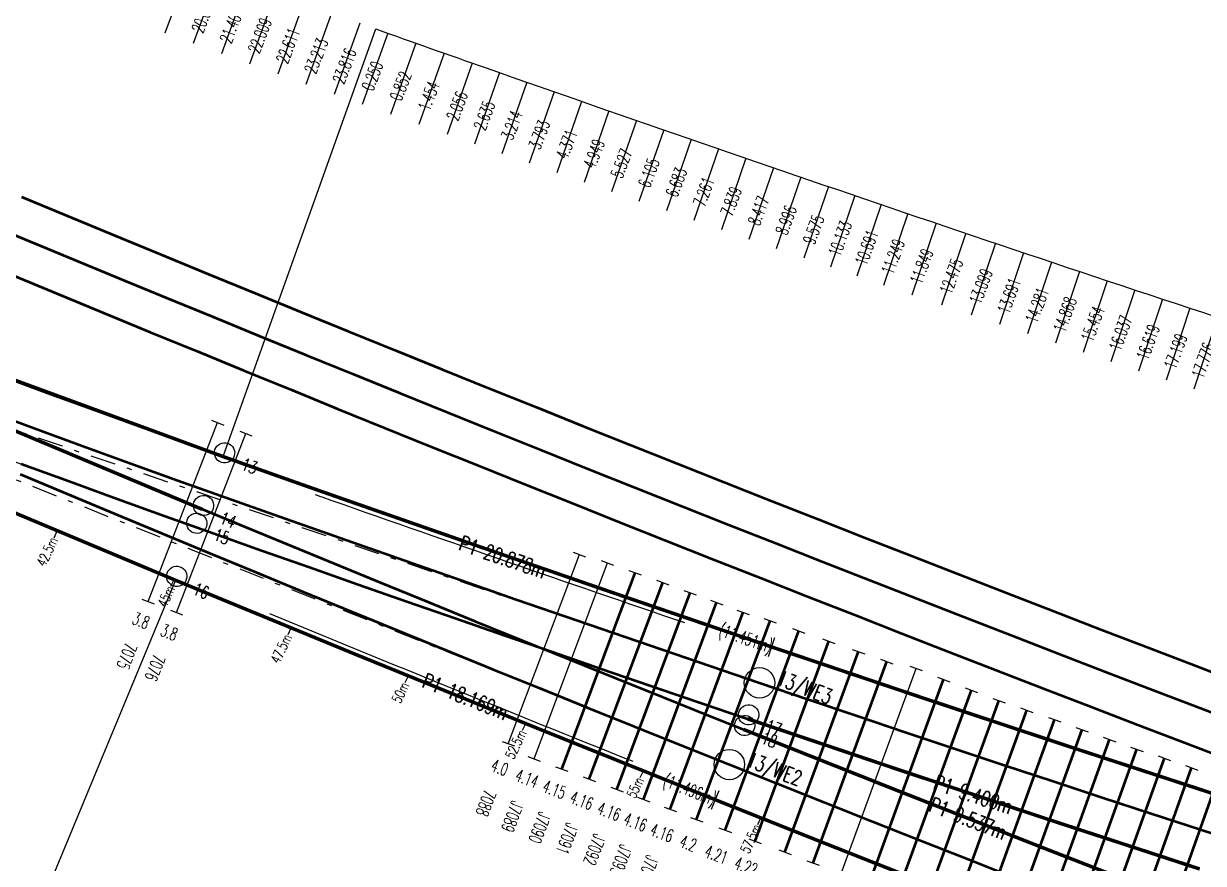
# Model space of a CAD drawing. Header units: millimetres. Extents: x 2688706 to 2690835, y 1254387 to 1255241.
# Drawn here: x 2689191.16 to 2689214.45, y 1254948.65 to 1254965.23 of the extents above; entities that cross this region are included whole.
import ezdxf
from ezdxf.enums import TextEntityAlignment as Align

# ---------------------------------------------------------------- set-up
doc = ezdxf.new("R2010")
doc.units = ezdxf.units.MM
doc.linetypes.add('STRICHLINIE', pattern=[0.75, 0.5, -0.25])
doc.linetypes.add('STRICHPUNKT', pattern=[1, 0.5, -0.25, 0, -0.25])
for name, color, linetype in [('A-GL-0013-_____', 1, 'STRICHPUNKT'), ('A-HS-0013-_____', 1, 'STRICHPUNKT'), ('A-N1-0013-_____', 1, 'STRICHPUNKT'), ('A-SP-0013-_____', 1, 'STRICHPUNKT'), ('BS-TR-B-Gleisstrang-LinieGeometrie', 7, 'Continuous'), ('BS-TR-B-Weiche-PunktGeometrie', 7, 'Continuous'), ('BS-TR-N-Gleisstrang-LinieGeometrie', 7, 'Continuous'), ('E-HS-0013-_____', 1, 'Continuous'), ('E-N1-0013-_____', 1, 'Continuous'), ('L-GL-0013-_____', 2, 'Continuous'), ('L-HS-0013-_____', 4, 'Continuous'), ('L-N1-0013-_____', 3, 'Continuous'), ('L-ST-0013-_____', 7, 'Continuous'), ('S-OF-0013-_____', 7, 'STRICHLINIE'), ('S-ON-0013-_____', 7, 'Continuous'), ('T-DD-0013-_____', 7, 'Continuous'), ('T-MK-0013-_____', 1, 'Continuous'), ('T-SS-0013-_____', 7, 'Continuous'), ('T-ST', 7, 'Continuous'), ('T-WE-0013-_____', 6, 'Continuous')]:
    doc.layers.add(name, color=color, linetype=linetype)
doc.layers.add('L-ST', color=7, linetype='Continuous', plot=False)
doc.layers.add('T-LL-0013-_____', color=2, linetype='Continuous', lineweight=0)
doc.layers.get('S-OF-0013-_____').off()
doc.styles.add('R6', font='simplex.shx', dxfattribs={"width": 0.6})
doc.styles.add('R7', font='simplex.shx', dxfattribs={"width": 0.7})

# ---------------------------------------------------------------- blocks, each defined once
blk = doc.blocks.new('WeiVlpWeiEnd')
at = {"color": 7, "style": 'R7', "width": 0.7}
blk.add_attdef('WEICHENENDE', text='', height=0.3, dxfattribs=at).set_placement((0.3, 0), align=Align.BOTTOM_LEFT)
blk = doc.blocks.new('WeiVlpSchwelleR')
at = {"color": 7}
for p, q in [((-0.4999999999999886, -0.1300000000000048), (-0.4999999999999886, 0.1299999999999719)), ((0.5000000000000153, -0.1300000000000075), (0.5000000000000082, 0.1299999999999692))]:
    blk.add_line(p, q, dxfattribs=at)
at = {"color": 0, "linetype": 'ByBlock', "lineweight": -2}
blk.add_line((0.5000000000000118, -1.201402631621339e-14), (-0.4999999999999868, 4.853087807381139e-15), dxfattribs=at)
at = {"style": 'R6', "width": 0.6}
blk.add_attdef('LAENGE', text='', height=0.25, rotation=90, dxfattribs=at).set_placement((1.229737067022978, 0.007106245459260857, 6e-06), align=Align.MIDDLE)
at = {"style": 'R6', "width": 0.6, "flags": 1}
for tag, p in [('WVP-SKML', (-3, -5.426215032855453e-14, 2e-06)), ('WVP-SKMR', (5, -5.426215032855453e-14, 2e-06))]:
    blk.add_attdef(tag, text='', height=0.25, rotation=180, dxfattribs=at).set_placement(p, align=Align.MIDDLE_CENTER)
for tag, rotation, p in [('VERKLINKS', 180, (-0.8611075787620777, -8.73603956063954e-05, 2e-06)), ('VERKRECHTS', 179.9999999999973, (0.8750000000000082, -5.459328261269093e-14, 2e-06))]:
    blk.add_attdef(tag, text='', height=0.25, rotation=rotation, dxfattribs=at).set_placement(p, align=Align.MIDDLE)
at = {"color": 1, "extrusion": (-1, 1.836970198721029e-16, 1.224646799147353e-16), "style": 'R6', "width": 0.6, "flags": 8}
blk.add_attdef('WVP-ANL', text='', height=0.25, rotation=270, dxfattribs=at).set_placement((1.829950611378862e-14, -6.12323399573665e-17, 0.4999999999999904), align=Align.MIDDLE)
at = {"style": 'R6', "width": 0.6, "flags": 1}
blk.add_attdef('VERSCHIEBUNG', text='', height=0.25, rotation=179.9999999999999, dxfattribs=at).set_placement((1.75503510535756, -5.395683899678261e-14, 2.000000000057511e-06), align=Align.MIDDLE_LEFT)
at = {"color": 1, "extrusion": (1, -1.83697019872103e-16, 3.374459510989179e-32), "style": 'R6', "width": 0.6, "flags": 8}
blk.add_attdef('WVP-ANR', text='', height=0.25, rotation=270, dxfattribs=at).set_placement((-1.90594986648479e-14, -7.137320858570557e-15, 0.5000000000000118), align=Align.MIDDLE)
at = {"style": 'R6', "width": 0.6}
blk.add_attdef('BEZEICHNUNG', text='', height=0.25, rotation=180, dxfattribs=at).set_placement((3.371428571428583, -5.426215032855453e-14, 2.000000000057511e-06), align=Align.MIDDLE_LEFT)
blk = doc.blocks.new('WeiVlpAbstMarkeL')
blk.add_line((0, 0), (-0.1500000000000004, -1.110223024625157e-16))
at = {"style": 'R7', "width": 0.7}
blk.add_attdef('ATTR', text='', height=0.2, dxfattribs=at).set_placement((-0.1500000000000004, -1.110223024625157e-16), align=Align.MIDDLE_RIGHT)
blk = doc.blocks.new('st_Norm_a')
at = {"color": 0, "linetype": 'ByBlock', "lineweight": -2}
blk.add_circle((0, 0, 1), 0.2, dxfattribs=at)
at = {"layer": 'T-ST', "color": 0, "linetype": 'ByBlock', "lineweight": -2, "style": 'R7', "width": 0.7}
blk.add_attdef('WVP-STNR', text='', height=0.25, dxfattribs=at).set_placement((0.55, 0), align=Align.MIDDLE)
blk = doc.blocks.new('st_KlaM_a')
at = {"layer": 'L-ST', "color": 0, "linetype": 'ByBlock', "lineweight": -2}
blk.add_line((0, -0.1999999999999993), (0, 0.1999999999999993), dxfattribs=at)
blk = doc.blocks.new('Weiche-13')
at = {"layer": 'A-GL-0013-_____', "flags": 128}
for points in [[(345.43637, 10.70093, 0.006928306320745876), (364.76497, 11.79032)], [(345.46424, 8.97558, 0.005070943464862555), (363.71917, 8.97565)]]:
    blk.add_lwpolyline(points, format="xyb", dxfattribs=at)
at = {"layer": 'A-HS-0013-_____', "flags": 128}
blk.add_lwpolyline([(289.03419, 11.31991, 0.01569239623404082), (345.46424, 8.97558)], format="xyb", dxfattribs=at)
at = {"layer": 'A-N1-0013-_____', "flags": 128}
blk.add_lwpolyline([(289.03419, 11.31991, 0.02628544569023457), (336.30556, 10.35925, 0.00253812767250049), (345.43637, 10.70093)], format="xyb", dxfattribs=at)
at = {"layer": 'A-SP-0013-_____', "flags": 128}
blk.add_lwpolyline([(345.46424, 8.97558), (312.64567, 9.30642), (345.43637, 10.70093)], dxfattribs=at)
at = {"layer": 'E-HS-0013-_____', "flags": 128}
blk.add_lwpolyline([(335.9208898733758, 8.472805333406313, 0.002150155699914495), (343.6659607463622, 8.345560452818063, 0.002150155699914495)], format="xyb", dxfattribs=at)
at = {"layer": 'E-N1-0013-_____', "flags": 128}
blk.add_lwpolyline([(335.9112739985115, 10.99702734046929, 0.000207813080530948), (336.2846080533947, 11.00891223218952, 0.002042152628922738), (343.6261039451143, 11.27634304711546, 0.002042152628922738)], format="xyb", dxfattribs=at)
at = {"layer": 'L-GL-0013-_____', "lineweight": 70, "const_width": 0.07, "flags": 128}
for points in [[(345.4681946421023, 9.95160550943865, 0.003363107562984595), (354.8645508310054, 10.41401390278185, 0.003363107562984595)], [(345.4718433438196, 9.72554145845163, 0.002653654230962587), (355.0168605674243, 9.679432277022933, 0.002653654230962587)]]:
    blk.add_lwpolyline(points, format="xyb", dxfattribs=at)
at = {"layer": 'L-HS-0013-_____', "lineweight": 70, "const_width": 0.07, "flags": 128}
for points in [[(309.7832326455003, 10.79622388832705, 0.006721260621088605), (333.942501316781, 9.916362122356329, 0.006721260621088605)], [(309.7299731542831, 9.29701573172492, 0.006728124636994857), (333.9542853216582, 8.41569720522486, 0.006728124636994857)], [(333.9542853216582, 8.41569720522486, 0.00319290526771504), (345.4566366994035, 8.225618541110293, 0.001852025061082576), (352.1293230268037, 8.182686421978419, 0.001852025061082576)]]:
    blk.add_lwpolyline(points, format="xyb", dxfattribs=at)
at = {"layer": 'L-HS-0013-_____', "flags": 128}
blk.add_lwpolyline([(333.942501316781, 9.916362122356329, 0.003205737581653949), (345.4718433005952, 9.72554145888978, 0.01569239623404076)], format="xyb", dxfattribs=at)
at = {"layer": 'L-N1-0013-_____', "lineweight": 70, "const_width": 0.07, "flags": 128}
for points in [[(333.9529708511717, 11.03981010943627, 0.001296294700952544), (336.281384676994, 11.10886026791098, 0.002538127672500584), (345.4045200684399, 11.45025341606254, 0.00337709614839904), (354.819733251592, 11.91385366516788, 0.00337709614839904)], [(309.7932558440085, 11.03589657481988, 0.01344690372778777), (333.9529708511717, 11.03981010943627, 0.01344690372778777)]]:
    blk.add_lwpolyline(points, format="xyb", dxfattribs=at)
at = {"layer": 'L-N1-0013-_____', "flags": 128}
for points in [[(333.9447027337936, 9.539039903470805, 0.00132339526854286), (336.3297353230061, 9.609639732089022, 0.002538127672500587), (345.4682199315598, 9.951606583937519, 0.002538127672500587)], [(309.7330025665668, 9.536971954852683, 0.01343098722672101), (333.9447027337936, 9.539039903470805, 0.01343098722672101)]]:
    blk.add_lwpolyline(points, format="xyb", dxfattribs=at)
at = {"layer": 'T-MK-0013-_____'}
for p, q in [((351.2518866703365, 20.72717834026404), (351.3290995697536, 19.22916693571345)), ((346.6400482596243, 20.50496154480347), (346.707219020817, 19.00646626992244)), ((347.2237782265005, 20.53137559009424), (347.2922200419868, 19.03293783099547)), ((347.8055082947184, 20.5581927757524), (347.8752168097795, 19.05981341026182)), ((348.384745008394, 20.5853847033653), (348.4557147938261, 19.08706454747213)), ((348.9624722378798, 20.61299254995533), (349.034700006827, 19.11473250931054)), ((349.5377056467611, 20.64096428497289), (349.6111859690045, 19.14276515193249)), ((350.1109372480021, 20.66931823964457), (350.1856657646664, 19.17118084648027)), ((350.6826589587636, 20.69807440444522), (350.758632382108, 19.19999962695736)), ((340.8699818091965, 20.26756483689709), (340.9266848817686, 18.76863696619721)), ((341.4417854598935, 20.28937969490769), (341.4994520583668, 18.7904885836456)), ((342.0135749694358, 20.31156211401268), (342.0722050699816, 18.81270838155244)), ((342.5863393192691, 20.3341514173324), (342.6459345645561, 18.83533574930007)), ((343.1590890043487, 20.35710953611815), (343.2196493696657, 18.8583325539915)), ((343.7110512861862, 20.37958396108124), (343.7725417434227, 18.88084484980508)), ((344.2629995145657, 20.40240091572556), (344.3254200400408, 18.90370025248443)), ((344.8149334769048, 20.4255603912632), (344.8782840465793, 18.9268987532268)), ((345.4079737765956, 20.45083826173807), (345.4724617329805, 18.95222513505016)), ((346.0247956515578, 20.47765812250427), (346.0906267188622, 18.97910339524951)), ((333.9529708511717, 11.03981010943627), (333.7097233523867, 20.02874326806023)), ((333.9546278211125, 20.03543876582565), (333.996038542619, 18.53601049073401)), ((334.5443421917973, 20.05212072584138), (334.5877621262776, 18.55274928777484)), ((335.1340336790205, 20.06959289453307), (335.1794627485085, 18.57028098580778)), ((335.7237012239143, 20.08785524052736), (335.771139346836, 18.58860555335259)), ((336.2930929366837, 20.10621455220496), (336.3420836573486, 18.60701479590537)), ((336.8659907015943, 20.12512030804259), (336.9159467918132, 18.62595240915667)), ((337.4388761738745, 20.14439496602716), (337.4897976129337, 18.64525954617872)), ((338.0107597090374, 20.1640042734722), (338.0626448086082, 18.6649018965671)), ((338.5826305209184, 20.18398119382276), (338.6354792595615, 18.68491247931237)), ((339.1544883731926, 20.20432571882391), (339.2083007290701, 18.70529128614569)), ((339.7263330295401, 20.22503784006805), (339.781108980416, 18.7260383086453)), ((340.2981642536444, 20.24611754899634), (340.3539037768845, 18.74715353823792)), ((329.8293749231829, 19.94072204586692), (329.8567305073781, 18.44097150927313)), ((330.4194869155267, 19.95188143531876), (330.4488530668307, 18.45216891981534)), ((331.009583417108, 19.9638319291576), (331.0409600827423, 18.46416013011166)), ((331.5996633673714, 19.97657350590548), (331.6330504909441, 18.47694511861097)), ((332.1897257057933, 19.99010614266243), (332.2251232272991, 18.49052386233526)), ((332.7797693718796, 20.00442981510687), (332.8171772277003, 18.50489633688009)), ((333.3697933051719, 20.01954449749561), (333.4092114280758, 18.52006251641456)), ((333.9542853216582, 8.41569720522486), (333.7771612728863, 0.685577709216318))]:
    blk.add_line(p, q, dxfattribs=at)
at = {"layer": 'T-MK-0013-_____', "flags": 128}
blk.add_lwpolyline([(333.7097233523867, 20.02874326806023, 0.001296294700952676), (335.991531457464, 20.09641131294001, 0.002538127672500595), (345.0226507880666, 20.43436519901479, 0.003287537018841683), (354.07045265277, 20.87824778450848, 0.003287537018841683)], format="xyb", dxfattribs=at)
at = {"layer": 'L-ST-0013-_____', "color": 7}
for p, rotation in [((345.4045200684399, 11.45025341606254), 2.431952713425971), ((345.4566366994035, 8.225618541110293), 359.4191373699931)]:
    blk.add_blockref('st_KlaM_a', p, dxfattribs=dict(at, rotation=rotation))
for p, rotation, values in [((333.9529708511717, 11.03981010943619), 1.55008990917582, {'WVP-STNR': '13'}), ((333.942501316781, 9.916362122356304), 358.6844422529994, {'WVP-STNR': '14'}), ((345.4682199315598, 9.951606583937519), 2.433885359763592, {'WVP-STNR': '17'}), ((345.4718433005952, 9.72554145888978), 359.4191406708564, {'WVP-STNR': '18'}), ((333.9447027337936, 9.539039903470723), 1.543878927248949, {'WVP-STNR': '15'}), ((333.9542853216581, 8.41569720522466), 358.6873831726203, {'WVP-STNR': '16'})]:
    blk.add_blockref('st_Norm_a', p, dxfattribs=dict(at, rotation=rotation)).add_auto_attribs(values)
at = {"layer": 'S-OF-0013-_____'}
ref = blk.add_blockref('WeiVlpSchwelleR', (339.4896345775044, 9.761781601334633), dxfattribs=dict(at, xscale=4, rotation=270.4938540963006))
ref.add_attrib('WVP-SKML', '5.527', dxfattribs={"layer": 'T-MK-0013-_____', "height": 0.25, "rotation": 90.49385409630055, "style": 'R6', "width": 0.6}).set_placement((339.1867757867191, 19.30490505921697), align=Align.MIDDLE_CENTER)
ref = blk.add_blockref('WeiVlpSchwelleR', (340.0684060592436, 9.767478656322055), dxfattribs=dict(at, xscale=4, rotation=270.5335331779993))
ref.add_attrib('WVP-SKML', '6.105', dxfattribs={"layer": 'T-MK-0013-_____', "height": 0.25, "rotation": 90.53353317799933, "style": 'R6', "width": 0.6}).set_placement((339.7591986000657, 19.3256381212144), align=Align.MIDDLE_CENTER)
ref = blk.add_blockref('WeiVlpSchwelleR', (340.6471737648134, 9.773548054793991), dxfattribs=dict(at, xscale=4, rotation=270.5727767627672))
ref.add_attrib('WVP-SKML', '6.683', dxfattribs={"layer": 'T-MK-0013-_____', "height": 0.25, "rotation": 90.5727767627672, "style": 'R6', "width": 0.6}).set_placement((340.3316079675885, 19.34673914254129), align=Align.MIDDLE_CENTER)
ref = blk.add_blockref('WeiVlpSchwelleR', (330.5883063295478, 9.730411533674669), dxfattribs=dict(at, xscale=3.6, rotation=269.663858087104))
ref.add_attrib('WVP-SKML', '20.804', dxfattribs={"layer": 'T-MK-0013-_____', "height": 0.25, "rotation": 89.66385808710395, "style": 'R6', "width": 0.6}).set_placement((330.4371066063091, 19.05205392601671), align=Align.MIDDLE_CENTER)
ref = blk.add_blockref('WeiVlpSchwelleR', (331.1917000529832, 9.728550011670393), dxfattribs=dict(at, xscale=3.6, rotation=269.7249273146876))
ref.add_attrib('WVP-SKML', '21.407', dxfattribs={"layer": 'T-MK-0013-_____', "height": 0.25, "rotation": 89.72492731468762, "style": 'R6', "width": 0.6}).set_placement((331.0284094164886, 19.06402884973004), align=Align.MIDDLE_CENTER)
ref = blk.add_blockref('WeiVlpSchwelleR', (331.795090607864, 9.727295117111737), dxfattribs=dict(at, xscale=3.6, rotation=269.7852922757406))
ref.add_attrib('WVP-SKML', '22.009', dxfattribs={"layer": 'T-MK-0013-_____', "height": 0.25, "rotation": 89.78529227574056, "style": 'R6', "width": 0.6}).set_placement((331.619695641515, 19.07679647352877), align=Align.MIDDLE_CENTER)
ref = blk.add_blockref('WeiVlpSchwelleR', (332.3984773167799, 9.72664684181197), dxfattribs=dict(at, xscale=3.6, rotation=269.8449661681678))
ref.add_attrib('WVP-SKML', '22.611', dxfattribs={"layer": 'T-MK-0013-_____', "height": 0.25, "rotation": 89.84496616816787, "style": 'R6', "width": 0.6}).set_placement((332.2109642186967, 19.09035677446613), align=Align.MIDDLE_CENTER)
ref = blk.add_blockref('WeiVlpSchwelleR', (333.0018595023314, 9.726605176767464), dxfattribs=dict(at, xscale=3.6, rotation=269.903962252436))
ref.add_attrib('WVP-SKML', '23.213', dxfattribs={"layer": 'T-MK-0013-_____', "height": 0.25, "rotation": 89.90396225243593, "style": 'R6', "width": 0.6}).set_placement((332.802214085372, 19.10470972817081), align=Align.MIDDLE_CENTER)
ref = blk.add_blockref('WeiVlpSchwelleR', (334.8068534156346, 9.730091020694829), dxfattribs=dict(at, xscale=3.8, rotation=270.0952389009323))
ref.add_attrib('WVP-SKML', '0.852', dxfattribs={"layer": 'T-MK-0013-_____', "height": 0.25, "rotation": 90.0952389009323, "style": 'R6', "width": 0.6}).set_placement((334.5703941524855, 19.15249786300146), align=Align.MIDDLE_CENTER)
ref = blk.add_blockref('WeiVlpSchwelleR', (335.410150626505, 9.732464653958147), dxfattribs=dict(at, xscale=3.8, rotation=270.1604599919303))
ref.add_attrib('WVP-SKML', '1.454', dxfattribs={"layer": 'T-MK-0013-_____', "height": 0.25, "rotation": 90.16045999193027, "style": 'R6', "width": 0.6}).set_placement((335.1612911207133, 19.1700057492979), align=Align.MIDDLE_CENTER)
ref = blk.add_blockref('WeiVlpSchwelleR', (336.0134399467491, 9.735444577357839), dxfattribs=dict(at, xscale=3.8, rotation=270.2248647583949))
ref.add_attrib('WVP-SKML', '2.056', dxfattribs={"layer": 'T-MK-0013-_____', "height": 0.25, "rotation": 90.2248647583949, "style": 'R6', "width": 0.6}).set_placement((335.7521640976673, 19.1883054282225), align=Align.MIDDLE_CENTER)
ref = blk.add_blockref('WeiVlpSchwelleR', (336.5932297429788, 9.738878846822047), dxfattribs=dict(at, xscale=3.8, rotation=270.267664241717))
ref.add_attrib('WVP-SKML', '2.635', dxfattribs={"layer": 'T-MK-0013-_____', "height": 0.25, "rotation": 90.26766424171699, "style": 'R6', "width": 0.6}).set_placement((336.3224873690826, 19.20669469842521), align=Align.MIDDLE_CENTER)
ref = blk.add_blockref('WeiVlpSchwelleR', (337.1730161438639, 9.742719532973297), dxfattribs=dict(at, xscale=3.8, rotation=270.3099690655674))
ref.add_attrib('WVP-SKML', '3.214', dxfattribs={"layer": 'T-MK-0013-_____', "height": 0.25, "rotation": 90.30996906556744, "style": 'R6', "width": 0.6}).set_placement((336.8959643557257, 19.22561956871104), align=Align.MIDDLE_CENTER)
ref = blk.add_blockref('WeiVlpSchwelleR', (337.7527999579589, 9.746933860104377), dxfattribs=dict(at, xscale=4, rotation=270.3517578948287))
ref.add_attrib('WVP-SKML', '3.793', dxfattribs={"layer": 'T-MK-0013-_____', "height": 0.25, "rotation": 90.35175789482868, "style": 'R6', "width": 0.6}).set_placement((337.46942903731, 19.2449137141181), align=Align.MIDDLE_CENTER)
ref = blk.add_blockref('WeiVlpSchwelleR', (338.3320812436943, 9.75150453104618), dxfattribs=dict(at, xscale=4, rotation=270.4131335643489))
ref.add_attrib('WVP-SKML', '4.371', dxfattribs={"layer": 'T-MK-0013-_____', "height": 0.25, "rotation": 90.41313356434885, "style": 'R6', "width": 0.6}).set_placement((338.0418907687799, 19.26454284732914), align=Align.MIDDLE_CENTER)
ref = blk.add_blockref('WeiVlpSchwelleR', (338.9108595591399, 9.756456892178448), dxfattribs=dict(at, xscale=4, rotation=270.4537256959882))
ref.add_attrib('WVP-SKML', '4.949', dxfattribs={"layer": 'T-MK-0013-_____', "height": 0.25, "rotation": 90.45372569598817, "style": 'R6', "width": 0.6}).set_placement((338.6143397641043, 19.28453996511652), align=Align.MIDDLE_CENTER)
at = {"layer": 'S-ON-0013-_____', "color": 6, "lineweight": 50}
for p, xscale, rotation in [((354.0557327147561, 9.924064808506103), 4.6, 271.5502410691645), ((354.6248688568121, 9.929669664212446), 4.58, 271.5916561790293), ((352.3360993572274, 9.919418072005339), 4.48, 271.4251204970606), ((352.9122400749997, 9.883946035435386), 4.58, 271.4669732401039), ((353.4848636439807, 9.908822338395073), 4.6, 271.5086801051422)]:
    blk.add_blockref('WeiVlpSchwelleR', p, dxfattribs=dict(at, xscale=xscale, rotation=rotation))
ref = blk.add_blockref('WeiVlpSchwelleR', (349.4332555202432, 9.847556094523524), dxfattribs=dict(at, xscale=4.470000000000001, rotation=271.2137775270115))
ref.add_attrib('WVP-SKML', '15.454', dxfattribs={"layer": 'T-MK-0013-_____', "height": 0.25, "rotation": 91.21377752701147, "style": 'R6', "width": 0.6}).set_placement((349.0058088992481, 19.71403652556845), align=Align.MIDDLE_CENTER)
ref = blk.add_blockref('WeiVlpSchwelleR', (350.0177776003113, 9.855156665948558), dxfattribs=dict(at, xscale=4.459999999999998, rotation=271.2563233823523))
ref.add_attrib('WVP-SKML', '16.037', dxfattribs={"layer": 'T-MK-0013-_____', "height": 0.25, "rotation": 91.25632338235222, "style": 'R6', "width": 0.6}).set_placement((349.5817938401071, 19.74204480514865), align=Align.MIDDLE_CENTER)
ref = blk.add_blockref('WeiVlpSchwelleR', (350.6000712595553, 9.873143456243117), dxfattribs=dict(at, xscale=4.47, rotation=271.2987233254179))
ref.add_attrib('WVP-SKML', '16.619', dxfattribs={"layer": 'T-MK-0013-_____', "height": 0.25, "rotation": 91.29872332541782, "style": 'R6', "width": 0.6}).set_placement((350.1557743580007, 19.77043580374599), align=Align.MIDDLE_CENTER)
ref = blk.add_blockref('WeiVlpSchwelleR', (351.1808480459196, 9.891525954117002), dxfattribs=dict(at, xscale=4.48, rotation=271.3410137315604))
ref.add_attrib('WVP-SKML', '17.199', dxfattribs={"layer": 'T-MK-0013-_____', "height": 0.25, "rotation": 91.34101373156037, "style": 'R6', "width": 0.6}).set_placement((350.7282430127702, 19.7992295379525), align=Align.MIDDLE_CENTER)
ref = blk.add_blockref('WeiVlpSchwelleR', (351.7592286583802, 9.905278137387103), dxfattribs=dict(at, xscale=4.48, rotation=271.3831218677893))
ref.add_attrib('WVP-SKML', '17.776', dxfattribs={"layer": 'T-MK-0013-_____', "height": 0.25, "rotation": 91.38312186778927, "style": 'R6', "width": 0.6}).set_placement((351.2982144099867, 19.82837149753369), align=Align.MIDDLE_CENTER)
ref = blk.add_blockref('WeiVlpSchwelleR', (344.1029872336439, 9.797509458837506), dxfattribs=dict(at, xscale=4.16, rotation=270.8360936644493))
ref.add_attrib('BEZEICHNUNG', 'J7093', dxfattribs={"layer": 'T-SS-0013-_____', "height": 0.25, "rotation": 270.8360936644493, "style": 'R6', "width": 0.6}).set_placement((344.1475998919639, 6.740512731751002), align=Align.MIDDLE_LEFT)
ref.add_attrib('LAENGE', '4.16', dxfattribs={"layer": 'T-SS-0013-_____', "height": 0.25, "rotation": 0.836093664449232, "style": 'R6', "oblique": 359.9999999999999, "width": 0.6}).set_placement((344.1465134623031, 7.240561138468705), align=Align.MIDDLE)
ref.add_attrib('WVP-SKML', '10.133', dxfattribs={"layer": 'T-MK-0013-_____', "height": 0.25, "rotation": 90.83609366444925, "style": 'R6', "width": 0.6}).set_placement((343.7479455605281, 19.48034049431554), align=Align.MIDDLE_CENTER)
ref = blk.add_blockref('WeiVlpSchwelleR', (344.6622501278532, 9.805862621650386), dxfattribs=dict(at, xscale=4.16, rotation=270.8902682392388))
ref.add_attrib('BEZEICHNUNG', 'J7094', dxfattribs={"layer": 'T-SS-0013-_____', "height": 0.25, "rotation": 270.8902682392388, "style": 'R6', "width": 0.6}).set_placement((344.7099818228276, 6.734198987332022), align=Align.MIDDLE_LEFT)
ref.add_attrib('LAENGE', '4.16', dxfattribs={"layer": 'T-SS-0013-_____', "height": 0.25, "rotation": 0.8902682392387888, "style": 'R6', "oblique": 359.9999999999999, "width": 0.6}).set_placement((344.7084685441856, 7.234247021196775), align=Align.MIDDLE)
ref.add_attrib('WVP-SKML', '10.691', dxfattribs={"layer": 'T-MK-0013-_____', "height": 0.25, "rotation": 90.8902682392388, "style": 'R6', "width": 0.6}).set_placement((344.3004518298508, 19.50318051778088), align=Align.MIDDLE_CENTER)
ref = blk.add_blockref('WeiVlpSchwelleR', (345.2208397097397, 9.824567240694037), dxfattribs=dict(at, xscale=4.2, rotation=270.9259562166191))
ref.add_attrib('LAENGE', '4.2', dxfattribs={"layer": 'T-SS-0013-_____', "height": 0.25, "rotation": 0.9259562166190426, "style": 'R6', "width": 0.6}).set_placement((345.2688017750771, 7.228273999310269), align=Align.MIDDLE)
ref.add_attrib('WVP-SKML', '11.249', dxfattribs={"layer": 'T-MK-0013-_____', "height": 0.25, "rotation": 90.92595621661907, "style": 'R6', "width": 0.6}).set_placement((344.8529438187095, 19.52636340844136), align=Align.MIDDLE_CENTER)
ref = blk.add_blockref('WeiVlpSchwelleR', (345.8211072925446, 9.839346574340166), dxfattribs=dict(at, xscale=4.21, rotation=270.9342081985524))
ref.add_attrib('LAENGE', '4.21', dxfattribs={"layer": 'T-SS-0013-_____', "height": 0.25, "rotation": 0.9342081985524195, "style": 'R6', "oblique": 359.9999999999999, "width": 0.6}).set_placement((345.8698290057349, 7.222236662168476), align=Align.MIDDLE)
ref.add_attrib('WVP-SKML', '11.849', dxfattribs={"layer": 'T-MK-0013-_____', "height": 0.25, "rotation": 90.93420819855244, "style": 'R6', "width": 0.6}).set_placement((345.4466665504266, 19.55167038572532), align=Align.MIDDLE_CENTER)
ref = blk.add_blockref('WeiVlpSchwelleR', (346.4479355397593, 9.854981571337474), dxfattribs=dict(at, xscale=4.22, rotation=270.995941691949))
ref.add_attrib('LAENGE', '4.22', dxfattribs={"layer": 'T-SS-0013-_____', "height": 0.25, "rotation": 0.9959416919490205, "style": 'R6', "oblique": 359.9999999999999, "width": 0.6}).set_placement((346.4999005048637, 7.216385908160056), align=Align.MIDDLE)
ref.add_attrib('WVP-SKML', '12.475', dxfattribs={"layer": 'T-MK-0013-_____', "height": 0.25, "rotation": 90.99594169194904, "style": 'R6', "width": 0.6}).set_placement((346.0642942919404, 19.57852528615141), align=Align.MIDDLE_CENTER)
ref = blk.add_blockref('WeiVlpSchwelleR', (347.0727457540956, 9.871096019914187), dxfattribs=dict(at, xscale=4.23, rotation=271.0419424634376))
ref.add_attrib('WVP-SKML', '13.099', dxfattribs={"layer": 'T-MK-0013-_____', "height": 0.25, "rotation": 91.0419424634376, "style": 'R6', "width": 0.6}).set_placement((346.6803507163399, 19.60586437987485), align=Align.MIDDLE_CENTER)
ref = blk.add_blockref('WeiVlpSchwelleR', (347.6656398039418, 9.882103034972255), dxfattribs=dict(at, xscale=4.25, rotation=271.0851761825535))
ref.add_attrib('WVP-SKML', '13.691', dxfattribs={"layer": 'T-MK-0013-_____', "height": 0.25, "rotation": 91.0851761825535, "style": 'R6', "width": 0.6}).set_placement((347.2648433157922, 19.63231293463498), align=Align.MIDDLE_CENTER)
at = {"layer": 'S-ON-0013-_____'}
ref = blk.add_blockref('WeiVlpSchwelleR', (348.2566242399761, 9.888518664936782), dxfattribs=dict(at, xscale=4.4, rotation=271.1282094090185))
ref.add_attrib('WVP-SKML', '14.281', dxfattribs={"layer": 'T-MK-0013-_____', "height": 0.25, "rotation": 91.12820940901851, "style": 'R6', "width": 0.6}).set_placement((347.8473334037551, 19.65916515645805), align=Align.MIDDLE_CENTER)
at = {"layer": 'S-ON-0013-_____', "color": 6, "lineweight": 50}
ref = blk.add_blockref('WeiVlpSchwelleR', (348.8462320003435, 9.840338550236424), dxfattribs=dict(at, xscale=4.480000000000002, rotation=271.1710489917518))
ref.add_attrib('WVP-SKML', '14.868', dxfattribs={"layer": 'T-MK-0013-_____', "height": 0.25, "rotation": 91.17104899175186, "style": 'R6', "width": 0.6}).set_placement((348.4273268796533, 19.6863926098294), align=Align.MIDDLE_CENTER)
at = {"layer": 'S-ON-0013-_____'}
ref = blk.add_blockref('WeiVlpSchwelleR', (341.2259374546734, 9.779989794249843), dxfattribs=dict(at, xscale=4, rotation=270.6115981112007))
ref.add_attrib('BEZEICHNUNG', '7088', dxfattribs={"layer": 'T-SS-0013-_____', "height": 0.25, "rotation": 270.6115981112007, "style": 'R6', "width": 0.6}).set_placement((341.2579773525576, 6.778539712740503), align=Align.MIDDLE_LEFT)
ref.add_attrib('LAENGE', '4.0', dxfattribs={"layer": 'T-SS-0013-_____', "height": 0.25, "rotation": 0.6115981112006912, "style": 'R6', "width": 0.6}).set_placement((341.2589264887871, 7.278589624546449), align=Align.MIDDLE)
ref.add_attrib('WVP-SKML', '7.261', dxfattribs={"layer": 'T-MK-0013-_____', "height": 0.25, "rotation": 90.6115981112007, "style": 'R6', "width": 0.6}).set_placement((340.9040036527397, 19.36820811447716), align=Align.MIDDLE_CENTER)
ref = blk.add_blockref('WeiVlpSchwelleR', (341.8050372263976, 9.756805802585983), dxfattribs=dict(at, xscale=4.14, rotation=270.6500099509423))
ref.add_attrib('BEZEICHNUNG', 'J7089', dxfattribs={"layer": 'T-SS-0013-_____', "height": 0.25, "rotation": 270.6500099509423, "style": 'R6', "width": 0.6}).set_placement((341.8389217992417, 6.770144259899355), align=Align.MIDDLE_LEFT)
ref.add_attrib('LAENGE', '4.14', dxfattribs={"layer": 'T-SS-0013-_____', "height": 0.25, "rotation": 0.6500099509422839, "style": 'R6', "oblique": 359.9999999999999, "width": 0.6}).set_placement((341.8392773937328, 7.270190856116532), align=Align.MIDDLE)
ref.add_attrib('WVP-SKML', '7.839', dxfattribs={"layer": 'T-MK-0013-_____', "height": 0.25, "rotation": 90.6500099509423, "style": 'R6', "width": 0.6}).set_placement((341.4763854189775, 19.39004502815044), align=Align.MIDDLE_CENTER)
at = {"layer": 'S-ON-0013-_____', "color": 6, "lineweight": 50}
ref = blk.add_blockref('WeiVlpSchwelleR', (342.38426013763, 9.768985422780048), dxfattribs=dict(at, xscale=4.149999999999999, rotation=270.7067138776586))
ref.add_attrib('BEZEICHNUNG', 'J7090', dxfattribs={"layer": 'T-SS-0013-_____', "height": 0.25, "rotation": 270.7067138776586, "style": 'R6', "width": 0.6}).set_placement((342.4213501354692, 6.76212135252738), align=Align.MIDDLE_LEFT)
ref.add_attrib('LAENGE', '4.15', dxfattribs={"layer": 'T-SS-0013-_____', "height": 0.25, "rotation": 0.7067138776586305, "style": 'R6', "oblique": 359.9999999999999, "width": 0.6}).set_placement((342.4212557074818, 7.262168764255415), align=Align.MIDDLE)
ref.add_attrib('WVP-SKML', '8.417', dxfattribs={"layer": 'T-MK-0013-_____', "height": 0.25, "rotation": 90.70671387765863, "style": 'R6', "width": 0.6}).set_placement((342.0487530297632, 19.41224987453654), align=Align.MIDDLE_CENTER)
ref = blk.add_blockref('WeiVlpSchwelleR', (342.9639613101501, 9.781557698616968), dxfattribs=dict(at, xscale=4.16, rotation=270.7441593481275))
ref.add_attrib('BEZEICHNUNG', 'J7091', dxfattribs={"layer": 'T-SS-0013-_____', "height": 0.25, "rotation": 270.7441593481275, "style": 'R6', "width": 0.6}).set_placement((343.0032795393871, 6.754461519466032), align=Align.MIDDLE_LEFT)
ref.add_attrib('LAENGE', '4.16', dxfattribs={"layer": 'T-SS-0013-_____', "height": 0.25, "rotation": 0.7441593481274398, "style": 'R6', "oblique": 359.9999999999999, "width": 0.6}).set_placement((343.0029038972291, 7.254509513695737), align=Align.MIDDLE)
ref.add_attrib('WVP-SKML', '8.996', dxfattribs={"layer": 'T-MK-0013-_____', "height": 0.25, "rotation": 90.74415934812744, "style": 'R6', "width": 0.6}).set_placement((342.6220964664413, 19.434862016513), align=Align.MIDDLE_CENTER)
ref = blk.add_blockref('WeiVlpSchwelleR', (343.5437190322973, 9.789503978231416), dxfattribs=dict(at, xscale=4.16, rotation=270.7812341311954))
ref.add_attrib('BEZEICHNUNG', 'J7092', dxfattribs={"layer": 'T-SS-0013-_____', "height": 0.25, "rotation": 270.7812341311954, "style": 'R6', "width": 0.6}).set_placement((343.5852040624275, 6.747176793249638), align=Align.MIDDLE_LEFT)
ref.add_attrib('LAENGE', '4.16', dxfattribs={"layer": 'T-SS-0013-_____', "height": 0.25, "rotation": 0.7812341311953563, "style": 'R6', "oblique": 359.9999999999999, "width": 0.6}).set_placement((343.5845511295412, 7.247225233241327), align=Align.MIDDLE)
ref.add_attrib('WVP-SKML', '9.575', dxfattribs={"layer": 'T-MK-0013-_____', "height": 0.25, "rotation": 90.78123413119536, "style": 'R6', "width": 0.6}).set_placement((343.1954252235388, 19.45784334684216), align=Align.MIDDLE_CENTER)
at = {"layer": 'S-ON-0013-_____'}
ref = blk.add_blockref('WeiVlpSchwelleR', (333.6052364871359, 9.72717011215775), dxfattribs=dict(at, xscale=3.8, rotation=269.9622938275272))
ref.add_attrib('BEZEICHNUNG', '7075', dxfattribs={"layer": 'T-SS-0013-_____', "height": 0.25, "rotation": 269.9622938275272, "style": 'R6', "width": 0.6}).set_placement((333.6033917133317, 6.923975543514741), align=Align.MIDDLE_LEFT)
ref.add_attrib('LAENGE', '3.8', dxfattribs={"layer": 'T-SS-0013-_____', "height": 0.25, "rotation": 359.9622938275272, "style": 'R6', "width": 0.6}).set_placement((333.6097095010429, 7.423981741226788), align=Align.MIDDLE)
ref.add_attrib('WVP-SKML', '23.816', dxfattribs={"layer": 'T-MK-0013-_____', "height": 0.25, "rotation": 89.96229382752719, "style": 'R6', "width": 0.6}).set_placement((333.3934441789143, 19.11985530884698), align=Align.MIDDLE_CENTER)
ref = blk.add_blockref('WeiVlpSchwelleR', (334.2035489908211, 9.728323690624364), dxfattribs=dict(at, xscale=3.8, rotation=270.029185082755))
ref.add_attrib('BEZEICHNUNG', '7076', dxfattribs={"layer": 'T-SS-0013-_____', "height": 0.25, "rotation": 270.029185082755, "style": 'R6', "width": 0.6}).set_placement((334.2049844717351, 6.910206246135324), align=Align.MIDDLE_LEFT)
ref.add_attrib('LAENGE', '3.8', dxfattribs={"layer": 'T-SS-0013-_____', "height": 0.25, "rotation": 0.02918508275496279, "style": 'R6', "width": 0.6}).set_placement((334.2107618594189, 7.410219649897693), align=Align.MIDDLE)
ref.add_attrib('WVP-SKML', '0.250', dxfattribs={"layer": 'T-MK-0013-_____', "height": 0.25, "rotation": 90.02918508275498, "style": 'R6', "width": 0.6}).set_placement((333.9794742540164, 19.13578180077067), align=Align.MIDDLE_CENTER)
at = {"layer": 'T-DD-0013-_____', "rotation": 85.82301000000001}
for p, values in [((331.4237089283426, 8.473738144277831), {'ATTR': '42.5m'}), ((333.9229681109699, 8.412914415331556), {'ATTR': '45m'}), ((336.4223864807572, 8.359027490054473), {'ATTR': '47.5m'}), ((338.9219447843396, 8.312077783544964), {'ATTR': '50m'}), ((341.4216237672716, 8.272065657463372), {'ATTR': '52.5m'}), ((343.9214041741802, 8.238991420028356), {'ATTR': '55m'}), ((346.4212667049507, 8.212855270837508), {'ATTR': '57.5m'})]:
    blk.add_blockref('WeiVlpAbstMarkeL', p, dxfattribs=at).add_auto_attribs(values)
at = {"layer": 'T-WE-0013-_____'}
for p, values in [((345.43637, 10.70093), {'WEICHENENDE': '13/WE3'}), ((345.46424, 8.97558), {'WEICHENENDE': '13/WE2'})]:
    blk.add_blockref('WeiVlpWeiEnd', p, dxfattribs=at).add_auto_attribs(values)
at = {"layer": 'T-LL-0013-_____', "color": 1, "style": 'R6', "width": 0.6}
for s, rotation, p in [('(11.451m)', 2.431952713425971, (345.4045200684399, 11.45025341606254)), ('(11.496m)', 359.4191373699931, (345.4566366994035, 8.225618541110293))]:
    blk.add_text(s, height=0.25, rotation=rotation, dxfattribs=at).set_placement(p, align=Align.MIDDLE_RIGHT)
at = {"layer": 'T-LL-0013-_____', "style": 'R7', "width": 0.7}
for s, rotation, p in [('P1 20.878m', 2.369144771148199, (339.8116352809578, 11.18621548949652)), ('P1 9.400m', 2.81733603581795, (350.1671503011359, 10.16700922782854)), ('P1 9.537m', 359.7232230302843, (350.2442907767092, 9.689822280067347)), ('P1 18.169m', 359.2654881249287, (340.1227508673684, 8.342266436534652))]:
    blk.add_text(s, height=0.3, rotation=rotation, dxfattribs=at).set_placement(p, align=Align.MIDDLE_CENTER)

msp = doc.modelspace()

# ---------------------------------------------------------------- linework, layer by layer
at = {"layer": 'BS-TR-B-Gleisstrang-LinieGeometrie', "lineweight": 50}
for points in [[(2689190.29395998, 1254961.34627516, 453.6053345172911), (2689191.21489091, 1254960.96284513, 453.612347756128), (2689192.13626239, 1254960.58047498, 453.619360994964), (2689193.05807322, 1254960.1991652, 453.626374233801), (2689193.98032218, 1254959.8189163, 453.633387472637), (2689194.90300803, 1254959.43972879, 453.640400711474), (2689195.82612956, 1254959.06160316, 453.647413950311), (2689196.74968555, 1254958.68453992, 453.654427189147), (2689197.67367477, 1254958.30853956, 453.661440427984), (2689198.59809601, 1254957.93360259, 453.668453666821), (2689199.52294803, 1254957.55972949, 453.6754669056569), (2689200.44822962, 1254957.18692078, 453.682480144494), (2689201.37393954, 1254956.81517692, 453.68949338333), (2689202.30007658, 1254956.44449843, 453.696506622167), (2689203.2266395, 1254956.07488579, 453.7035198610041), (2689204.15362708, 1254955.70633949, 453.71053309984), (2689205.0810381, 1254955.33886002, 453.717546338677), (2689206.00887132, 1254954.97244787, 453.724559577513), (2689206.93712552, 1254954.60710351, 453.73157281635), (2689207.86579946, 1254954.24282744, 453.738586055187), (2689208.79489192, 1254953.87962013, 453.745599294023), (2689209.72440168, 1254953.51748207, 453.7526125328599), (2689210.65432749, 1254953.15641373, 453.759625771697), (2689211.58466812, 1254952.7964156, 453.766639010533), (2689212.51542235, 1254952.43748815, 453.7736522493701), (2689213.44658895, 1254952.07963186, 453.780665488206), (2689214.37816667, 1254951.72284719, 453.787678727043), (2689215.31015429, 1254951.36713463, 453.79469196588)], [(2689190.42612436, 1254957.59096487, 453.88955489093), (2689191.37063267, 1254957.24353217, 453.893421241229), (2689192.31591561, 1254956.89821264, 453.897197482298), (2689193.26196846, 1254956.55500801, 453.900883614227), (2689194.2087865, 1254956.21391999, 453.904479637105), (2689195.15636497, 1254955.8749503, 453.907985551019), (2689196.10469915, 1254955.53810062, 453.911401356053), (2689197.05378429, 1254955.20337264, 453.914727052289), (2689197.05378, 1254955.20337, 453.91473), (2689198.01173256, 1254954.86733173, 453.918010974559), (2689198.97006356, 1254954.53237422, 453.921279140535), (2689199.92877178, 1254954.1984979, 453.924547306511), (2689200.88785599, 1254953.8657032, 453.9278154724871), (2689201.84731497, 1254953.53399054, 453.931083638463), (2689202.80714751, 1254953.20336034, 453.93435180444), (2689203.76735239, 1254952.87381302, 453.9376199704161), (2689204.72792837, 1254952.545349, 453.940888136392), (2689205.68887425, 1254952.21796871, 453.944156302368)], [(2689191.09168095, 1254956.33794498, 453.969865443719), (2689192.0220836, 1254955.94842157, 453.9773983954701), (2689192.95292222, 1254955.55994113, 453.984931347221), (2689193.88419563, 1254955.17250414, 453.992464298972), (2689194.81590266, 1254954.7861111, 453.999997250723), (2689195.74804215, 1254954.40076249, 454.007530202474), (2689196.68061293, 1254954.01645878, 454.015063154225), (2689197.61361381, 1254953.63320048, 454.022596105977), (2689198.54704364, 1254953.25098805, 454.0301290577279), (2689199.48090123, 1254952.86982198, 454.037662009479), (2689200.41518542, 1254952.48970274, 454.04519496123), (2689201.34989504, 1254952.11063082, 454.052727912981), (2689202.2850289, 1254951.73260669, 454.060260864732), (2689203.22058583, 1254951.35563082, 454.067793816483), (2689204.15656466, 1254950.97970368, 454.075326768235), (2689205.09296422, 1254950.60482576, 454.0828597199859)], [(2689205.68887408, 1254952.21798201, 453.94415), (2689206.6537552, 1254951.89061716, 453.947430307546), (2689207.61911276, 1254951.56465994, 453.950710615092), (2689208.5849447, 1254951.24011106, 453.953990922638), (2689209.55124897, 1254950.91697119, 453.957271230184), (2689210.51802352, 1254950.59524104, 453.9605515377299), (2689211.48526629, 1254950.27492128, 453.963831845276), (2689212.45297522, 1254949.95601259, 453.967112152822), (2689213.42114825, 1254949.63851566, 453.970392460368), (2689214.38978332, 1254949.32243116, 453.973672767914), (2689215.35887838, 1254949.00775976, 453.97695307546), (2689216.32843135, 1254948.69450213, 453.9801927921679), (2689217.29844019, 1254948.38265893, 453.983070761275), (2689218.26890282, 1254948.07223084, 453.985934846909), (2689219.23981718, 1254947.76321851, 453.988798932544), (2689220.2111812, 1254947.45562259, 453.991663018179), (2689221.18299283, 1254947.14944375, 453.994527103813), (2689222.15524999, 1254946.84468263, 453.997391189448), (2689223.12795061, 1254946.54133988, 454.000255275083), (2689224.10109262, 1254946.23941615, 454.003119360717)], [(2689205.09296422, 1254950.60482576, 454.0828597199859), (2689206.03486288, 1254950.22897389, 454.090433507282), (2689206.97718446, 1254949.85418358, 454.098007294577), (2689207.91992775, 1254949.48045532, 454.105581081873), (2689208.86309156, 1254949.10778958, 454.113154869169), (2689209.80667469, 1254948.73618683, 454.120728656465), (2689210.75067594, 1254948.36564754, 454.128302443761), (2689211.69509412, 1254947.99617219, 454.135876231057), (2689212.63992802, 1254947.62776125, 454.143450018352), (2689213.58517645, 1254947.26041517, 454.151023805648), (2689214.5308382, 1254946.89413444, 454.158597592944), (2689215.47691208, 1254946.5289195, 454.16617138024), (2689216.42339688, 1254946.16477084, 454.173697732832), (2689217.3702914, 1254945.8016889, 454.181115958758), (2689218.31759444, 1254945.43967415, 454.188413182445), (2689219.26530479, 1254945.07872706, 454.195589404203), (2689220.21342126, 1254944.71884807, 454.202644624338), (2689221.16194264, 1254944.36003765, 454.209578843151), (2689222.11086773, 1254944.00229624, 454.21639206094)]]:
    msp.add_polyline3d(points, dxfattribs=at)
at = {"layer": 'BS-TR-B-Weiche-PunktGeometrie', "lineweight": 25}
for centre in [(2689205.68887, 1254952.21797, 453.944149979887), (2689205.09285, 1254950.60454, 454.0828597199859)]:
    msp.add_circle(centre, 0.3, dxfattribs=at)
at = {"layer": 'BS-TR-N-Gleisstrang-LinieGeometrie', "color": 1, "lineweight": 50, "true_color": 0xff0000}
for points in [[(2689191.12325997, 1254961.8106927, 453.549642107846), (2689192.04473069, 1254961.4277694, 453.556663499419), (2689192.96664188, 1254961.0459078, 453.563684890992), (2689193.88899234, 1254960.66510842, 453.570706282565), (2689194.81178083, 1254960.28537175, 453.577727674138), (2689195.73500613, 1254959.9066983, 453.584749065711), (2689196.65866701, 1254959.52908857, 453.591770457284), (2689197.58276226, 1254959.15254306, 453.598791848857), (2689198.50729063, 1254958.77706228, 453.60581324043), (2689199.43225091, 1254958.40264672, 453.612834632003), (2689200.35764187, 1254958.02929687, 453.6198560235759), (2689201.28346228, 1254957.65701324, 453.626877415149), (2689202.20971092, 1254957.28579632, 453.633898806722), (2689203.13638654, 1254956.91564659, 453.640920198295), (2689204.06348793, 1254956.54656456, 453.647941589868), (2689204.99101386, 1254956.1785507, 453.654962981441), (2689205.91896308, 1254955.81160552, 453.661984373014), (2689206.84733438, 1254955.44572949, 453.669005764587), (2689207.77612652, 1254955.0809231, 453.67602715616), (2689208.70533826, 1254954.71718684, 453.683048547733), (2689209.63496838, 1254954.35452119, 453.6900699393061), (2689210.56501564, 1254953.99292662, 453.69709133088), (2689211.49547881, 1254953.63240362, 453.704112722453), (2689212.42635665, 1254953.27295267, 453.711134114026), (2689213.35764792, 1254952.91457425, 453.718155505599), (2689214.2893514, 1254952.55726882, 453.725176897172), (2689215.22146584, 1254952.20103687, 453.7321982887449)], [(2689190.89458347, 1254960.28646919, 453.671915109368), (2689191.81715221, 1254959.90355683, 453.678931568974), (2689192.7401611, 1254959.52170665, 453.68594802858), (2689193.66360891, 1254959.14091917, 453.692964488187), (2689194.58749442, 1254958.76119489, 453.699980947793), (2689195.5118164, 1254958.38253431, 453.706997407399), (2689196.43657363, 1254958.00493793, 453.714013867005), (2689197.36176489, 1254957.62840625, 453.721030326611), (2689198.28738895, 1254957.25293977, 453.728046786217), (2689199.21344457, 1254956.878539, 453.735063245824), (2689200.13993054, 1254956.50520441, 453.74207970543), (2689201.06684563, 1254956.13293652, 453.749096165036), (2689201.99418861, 1254955.76173581, 453.756112624642), (2689202.92195825, 1254955.39160278, 453.763129084248), (2689203.85015332, 1254955.02253791, 453.770145543855), (2689204.77877259, 1254954.65454169, 453.777162003461), (2689205.70781483, 1254954.28761462, 453.784178463067), (2689206.63727881, 1254953.92175718, 453.791194922673), (2689207.5671633, 1254953.55696984, 453.798211382279), (2689208.49746707, 1254953.19325311, 453.805227841885), (2689209.42818888, 1254952.83060745, 453.812244301492), (2689210.35932751, 1254952.46903335, 453.819260761098), (2689211.29088171, 1254952.10853128, 453.826277220704), (2689212.22285025, 1254951.74910173, 453.83329368031), (2689213.1552319, 1254951.39074518, 453.840310139916), (2689214.08802542, 1254951.03346209, 453.847326599523), (2689215.02122958, 1254950.67725294, 453.854343059129)], [(2689190.68545331, 1254958.29213424, 453.829749782885), (2689191.62840388, 1254957.94527463, 453.833628326736), (2689192.5721278, 1254957.6005247, 453.837417352999), (2689193.51662036, 1254957.25788616, 453.841116861764), (2689194.46187683, 1254956.91736073, 453.844726853121), (2689195.40789249, 1254956.57895011, 453.848247327154), (2689196.35466259, 1254956.242656, 453.851678283949), (2689197.30218242, 1254955.90848008, 453.8550197235859), (2689197.30218242, 1254955.90848008, 453.8550197235859), (2689198.25927693, 1254955.57273705, 453.8583039815401), (2689199.21674987, 1254955.23807477, 453.861559141798), (2689200.17460003, 1254954.90449368, 453.864814302055), (2689201.13282619, 1254954.57199419, 453.868069462313), (2689202.09142712, 1254954.24057673, 453.8713246225701), (2689203.0504016, 1254953.91024172, 453.874579782828), (2689204.00974841, 1254953.58098958, 453.877834943085), (2689204.96946633, 1254953.25282073, 453.881090103343), (2689205.92955413, 1254952.9257356, 453.8843452636), (2689205.92959249, 1254952.92576351, 453.884342308187), (2689206.89344111, 1254952.59874897, 453.8876831834179), (2689207.85776566, 1254952.27314057, 453.89099749558), (2689208.82256408, 1254951.94893898, 453.894285244689), (2689209.78783434, 1254951.62614491, 453.897546430748), (2689210.75357436, 1254951.30475905, 453.900781053766), (2689211.71978211, 1254950.98478206, 453.903989113742), (2689212.68645551, 1254950.66621465, 453.9071706106951), (2689213.65359252, 1254950.34905747, 453.91032554462), (2689214.62119108, 1254950.03331121, 453.91345391553)], [(2689190.81769761, 1254957.26377994, 453.9054952112), (2689191.74114067, 1254956.87643101, 453.912981256094), (2689192.66501451, 1254956.49011069, 453.920467300988), (2689193.589318, 1254956.10481944, 453.9279533458831), (2689194.51404997, 1254955.72055776, 453.935439390777), (2689195.4392093, 1254955.3373261, 453.942925435671), (2689196.36479482, 1254954.95512496, 453.950411480565), (2689197.2908054, 1254954.57395481, 453.95789752546), (2689198.21723988, 1254954.19381611, 453.965383570354), (2689199.14409711, 1254953.81470933, 453.972869615248), (2689200.07137595, 1254953.43663496, 453.980355660142), (2689200.99907524, 1254953.05959345, 453.987841705037), (2689201.92719384, 1254952.68358528, 453.9953277499311), (2689202.85573059, 1254952.3086109, 454.002813794825), (2689203.78468434, 1254951.9346708, 454.01029983972), (2689204.71405394, 1254951.56176542, 454.0177858846141), (2689205.64383824, 1254951.18989524, 454.025271929508), (2689206.57403608, 1254950.81906071, 454.032757974402), (2689207.50464631, 1254950.44926229, 454.040244019297), (2689208.43566778, 1254950.08050044, 454.047730064191), (2689209.36709933, 1254949.71277562, 454.055216109085), (2689210.29893981, 1254949.34608829, 454.06270215398), (2689211.23118805, 1254948.9804389, 454.070188198874), (2689212.16384292, 1254948.6158279, 454.077674243768)], [(2689191.11377612, 1254956.54143766, 453.953248053974), (2689192.06064056, 1254956.19554044, 453.957037819), (2689193.00827619, 1254955.85176164, 453.960738096652), (2689193.95667828, 1254955.51010298, 453.964348887018), (2689194.90584208, 1254955.17056617, 453.9678701901821), (2689195.85576284, 1254954.8331529, 453.971302006228), (2689196.80643581, 1254954.49786488, 453.974644335236), (2689196.80643581, 1254954.49786488, 453.974644335236), (2689197.76512435, 1254954.16156263, 453.977925179457), (2689198.72419196, 1254953.82634294, 453.981180549816), (2689199.68363741, 1254953.49220622, 453.984435920175), (2689200.64345948, 1254953.1591529, 453.987691290533), (2689201.60365694, 1254952.82718341, 453.990946660892), (2689202.56422858, 1254952.49629817, 453.994202031251), (2689203.52517317, 1254952.1664976, 453.997457401609), (2689204.48648948, 1254951.83778212, 454.000712771968), (2689205.44817629, 1254951.51015216, 454.003968142327), (2689205.44816751, 1254951.51019649, 454.003957691813), (2689206.41408127, 1254951.18248129, 454.00729854387), (2689207.38047197, 1254950.85617524, 454.010612787139), (2689208.34733756, 1254950.53127903, 454.01390042163), (2689209.31467599, 1254950.20779334, 454.017161447357), (2689210.2824852, 1254949.88571888, 454.020395864318), (2689211.25076313, 1254949.56505631, 454.023603672522), (2689212.21950772, 1254949.24580634, 454.026784871975), (2689213.18871691, 1254948.92796962, 454.029939462684), (2689214.15838864, 1254948.61154685, 454.033067444659)], [(2689191.10426235, 1254955.52203586, 454.032146242838), (2689192.02771243, 1254955.13581017, 454.039612649529), (2689192.95159113, 1254954.75061087, 454.047079056221), (2689193.87589729, 1254954.36643843, 454.054545462912), (2689194.80062977, 1254953.98329333, 454.062011869604), (2689195.72578744, 1254953.60117604, 454.069478276295), (2689196.65136916, 1254953.22008703, 454.076944682987), (2689197.57737377, 1254952.84002678, 454.084411089678), (2689198.50380014, 1254952.46099575, 454.09187749637), (2689199.43064712, 1254952.08299441, 454.099343903061), (2689200.35791357, 1254951.70602323, 454.106810309753), (2689201.28559834, 1254951.33008267, 454.114276716444), (2689202.21370029, 1254950.9551732, 454.121743123136), (2689203.14221827, 1254950.58129528, 454.1292095298269), (2689204.07115114, 1254950.20844937, 454.136675936519), (2689205.00049774, 1254949.83663593, 454.14414234321), (2689205.93025693, 1254949.46585542, 454.151608749902), (2689206.86042756, 1254949.09610831, 454.159075156593), (2689207.79100849, 1254948.72739504, 454.166541563285), (2689208.72199857, 1254948.35971607, 454.1740079699759)]]:
    msp.add_polyline3d(points, dxfattribs=at)

# ---------------------------------------------------------------- block references
at = {"extrusion": (0.02521914971924821, 0.07637716214611351, 0.9967600130372128), "rotation": 177.079007424015}
msp.add_blockref('Weiche-13', (-2159774.707844734, -2028227.107873932, 164121.6433078382), dxfattribs=at)

doc.saveas('drawing.dxf')
